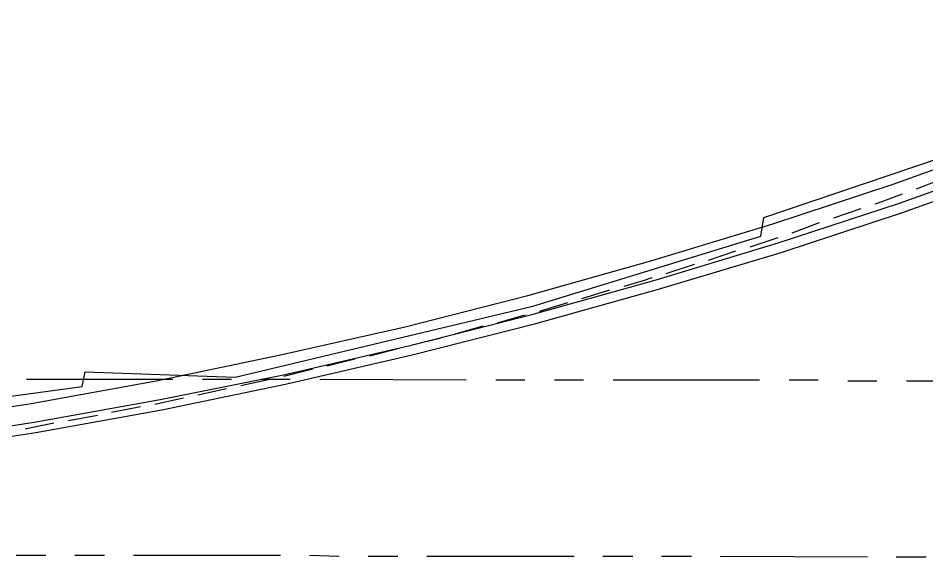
# Model space of a CAD drawing. Header units: feet. Extents: x -84 to 198, y -22 to 181.
# Drawn here: x 79.74 to 95.23, y 6.7 to 15.87 of the extents above; entities that cross this region are included whole.
import ezdxf

# ---------------------------------------------------------------- set-up
doc = ezdxf.new("R2010")
doc.units = ezdxf.units.FT
doc.layers.add('A-AREA-UNIDAD', color=30, linetype='CONTINUOUS')
doc.layers.add('A-LINEA', color=7, linetype='CONTINUOUS')

msp = doc.modelspace()

# ---------------------------------------------------------------- linework, layer by layer
at = {"layer": 'A-AREA-UNIDAD'}
msp.add_lwpolyline([(73.52, 8.6044), (80.832, 9.6), (80.88, 9.8489), (83.44, 9.76), (88.512, 10.9689), (92.4, 12.16), (92.448, 12.48), (96.72, 13.92), (100.8, 15.5556), (101.952, 15.68), (108.672, 18.9689), (114.32, 22.2756)], dxfattribs=at)
at = {"layer": 'A-LINEA'}
for p, q in [((95.0533, 12.9644), (95.52, 13.1511)), ((93.64, 12.4711), (94.1067, 12.6311)), ((92.9333, 12.2178), (93.4, 12.3911)), ((91.5067, 11.7511), (91.9733, 11.9111)), ((90.7867, 11.5244), (91.2667, 11.6844)), ((89.3467, 11.0978), (89.8267, 11.2444)), ((88.6267, 10.8844), (89.1067, 11.0311)), ((87.1867, 10.4978), (87.6667, 10.6311)), ((86.4533, 10.3111), (86.9467, 10.4311)), ((85.7333, 10.1244), (86.2133, 10.2444)), ((85, 9.9511), (85.48, 10.0711)), ((84.2667, 9.7778), (84.76, 9.8978)), ((79.88, 9.7244), (82.3733, 9.7244)), ((82.88, 9.7244), (83.3733, 9.7244)), ((83.5333, 9.6178), (84.0267, 9.7244)), ((83.88, 9.7244), (84.3733, 9.7244)), ((84.88, 9.7244), (87.3733, 9.7111)), ((87.88, 9.7111), (88.3733, 9.7111)), ((88.88, 9.7111), (89.3733, 9.7111)), ((89.88, 9.7111), (92.3733, 9.7111)), ((92.88, 9.7111), (93.3733, 9.7111)), ((93.88, 9.6978), (94.3733, 9.6978)), ((94.88, 9.6978), (97.3733, 9.6978)), ((82.8, 9.4578), (83.2933, 9.5644)), ((82.0667, 9.2978), (82.56, 9.4044)), ((81.3333, 9.1644), (81.8267, 9.2578)), ((80.6, 9.0178), (81.0933, 9.1111)), ((79.7067, 6.7244), (80.2133, 6.7244)), ((80.7067, 6.7244), (81.2133, 6.7244)), ((81.7067, 6.7244), (84.2133, 6.7244)), ((84.7067, 6.7244), (85.2133, 6.7111)), ((85.7067, 6.7111), (86.2133, 6.7111)), ((86.7067, 6.7111), (89.2133, 6.7111)), ((89.7067, 6.7111), (90.2133, 6.7111)), ((90.7067, 6.7111), (91.2133, 6.7111)), ((91.7067, 6.7111), (94.2133, 6.6978)), ((94.7067, 6.6978), (95.2133, 6.6978))]:
    msp.add_line(p, q, dxfattribs=at)
for points in [[(77.8133, 8.9778), (79.96, 9.3111), (82.0933, 9.6978), (84.2133, 10.1378), (86.3333, 10.6178), (88.4267, 11.1511), (90.52, 11.7378), (92.5867, 12.3644), (94.6533, 13.0444), (96.6933, 13.7778), (98.72, 14.5511), (100.72, 15.3644), (102.7067, 16.2444), (104.6667, 17.1511), (106.6133, 18.1244), (108.5333, 19.1244), (110.4267, 20.1778), (112.2933, 21.2844), (114.1467, 22.4178), (115.96, 23.6044), (117.7467, 24.8311), (119.5067, 26.0978), (121.2267, 27.4044)], [(77.8133, 8.9778), (79.96, 9.3111), (82.0933, 9.6978), (84.2133, 10.1378), (86.3333, 10.6178), (88.4267, 11.1511), (90.52, 11.7378), (92.5867, 12.3644), (94.6533, 13.0444), (96.6933, 13.7778), (98.72, 14.5511), (100.72, 15.3644), (102.7067, 16.2444), (104.6667, 17.1511), (106.6133, 18.1244), (108.5333, 19.1244), (110.4267, 20.1778), (112.2933, 21.2844), (114.1467, 22.4178), (115.96, 23.6044), (117.7467, 24.8311), (119.5067, 26.0978), (121.2267, 27.4044)], [(77.8133, 8.9778), (79.96, 9.3111), (82.0933, 9.6978), (84.2133, 10.1378), (86.3333, 10.6178), (88.4267, 11.1511), (90.52, 11.7378), (92.5867, 12.3644), (94.6533, 13.0444), (96.6933, 13.7778), (98.72, 14.5511), (100.72, 15.3644), (102.7067, 16.2444), (104.6667, 17.1511), (106.6133, 18.1244), (108.5333, 19.1244), (110.4267, 20.1778), (112.2933, 21.2844), (114.1467, 22.4178), (115.96, 23.6044), (117.7467, 24.8311), (119.5067, 26.0978), (121.2267, 27.4044)], [(77.8133, 8.9778), (79.96, 9.3111), (82.0933, 9.6978), (84.2133, 10.1378), (86.3333, 10.6178), (88.4267, 11.1511), (90.52, 11.7378), (92.5867, 12.3644), (94.6533, 13.0444), (96.6933, 13.7778), (98.72, 14.5511), (100.72, 15.3644), (102.7067, 16.2444), (104.6667, 17.1511), (106.6133, 18.1244), (108.5333, 19.1244), (110.4267, 20.1778), (112.2933, 21.2844), (114.1467, 22.4178), (115.96, 23.6044), (117.7467, 24.8311), (119.5067, 26.0978), (121.2267, 27.4044)], [(77.8133, 8.9778), (79.96, 9.3111), (82.0933, 9.6978), (84.2133, 10.1378), (86.3333, 10.6178), (88.4267, 11.1511), (90.52, 11.7378), (92.5867, 12.3644), (94.6533, 13.0444), (96.6933, 13.7778), (98.72, 14.5511), (100.72, 15.3644), (102.7067, 16.2444), (104.6667, 17.1511), (106.6133, 18.1244), (108.5333, 19.1244), (110.4267, 20.1778), (112.2933, 21.2844), (114.1467, 22.4178), (115.96, 23.6044), (117.7467, 24.8311), (119.5067, 26.0978), (121.2267, 27.4044)], [(77.8133, 8.9778), (79.96, 9.3111), (82.0933, 9.6978), (84.2133, 10.1378), (86.3333, 10.6178), (88.4267, 11.1511), (90.52, 11.7378), (92.5867, 12.3644), (94.6533, 13.0444), (96.6933, 13.7778), (98.72, 14.5511), (100.72, 15.3644), (102.7067, 16.2444), (104.6667, 17.1511), (106.6133, 18.1244), (108.5333, 19.1244), (110.4267, 20.1778), (112.2933, 21.2844), (114.1467, 22.4178), (115.96, 23.6044), (117.7467, 24.8311), (119.5067, 26.0978), (121.2267, 27.4044)], [(77.8667, 8.6578), (80.0133, 8.9911), (82.16, 9.3778), (84.2933, 9.8044), (86.4133, 10.2978), (88.52, 10.8311), (90.6133, 11.4178), (92.6933, 12.0444), (94.76, 12.7244), (96.8133, 13.4578), (98.84, 14.2444), (100.8533, 15.0578), (102.84, 15.9378), (104.8133, 16.8578), (106.76, 17.8178), (108.6933, 18.8311), (110.6, 19.8978), (112.4667, 20.9911), (114.32, 22.1378), (116.1467, 23.3244), (117.9333, 24.5511), (119.7067, 25.8311), (121.44, 27.1378)], [(77.8667, 8.6578), (80.0133, 8.9911), (82.16, 9.3778), (84.2933, 9.8044), (86.4133, 10.2978), (88.52, 10.8311), (90.6133, 11.4178), (92.6933, 12.0444), (94.76, 12.7244), (96.8133, 13.4578), (98.84, 14.2444), (100.8533, 15.0578), (102.84, 15.9378), (104.8133, 16.8578), (106.76, 17.8178), (108.6933, 18.8311), (110.6, 19.8978), (112.4667, 20.9911), (114.32, 22.1378), (116.1467, 23.3244), (117.9333, 24.5511), (119.7067, 25.8311), (121.44, 27.1378)], [(77.8667, 8.6578), (80.0133, 8.9911), (82.16, 9.3778), (84.2933, 9.8044), (86.4133, 10.2978), (88.52, 10.8311), (90.6133, 11.4178), (92.6933, 12.0444), (94.76, 12.7244), (96.8133, 13.4578), (98.84, 14.2444), (100.8533, 15.0578), (102.84, 15.9378), (104.8133, 16.8578), (106.76, 17.8178), (108.6933, 18.8311), (110.6, 19.8978), (112.4667, 20.9911), (114.32, 22.1378), (116.1467, 23.3244), (117.9333, 24.5511), (119.7067, 25.8311), (121.44, 27.1378)], [(77.8667, 8.6578), (80.0133, 8.9911), (82.16, 9.3778), (84.2933, 9.8044), (86.4133, 10.2978), (88.52, 10.8311), (90.6133, 11.4178), (92.6933, 12.0444), (94.76, 12.7244), (96.8133, 13.4578), (98.84, 14.2444), (100.8533, 15.0578), (102.84, 15.9378), (104.8133, 16.8578), (106.76, 17.8178), (108.6933, 18.8311), (110.6, 19.8978), (112.4667, 20.9911), (114.32, 22.1378), (116.1467, 23.3244), (117.9333, 24.5511), (119.7067, 25.8311), (121.44, 27.1378)], [(77.8667, 8.6578), (80.0133, 8.9911), (82.16, 9.3778), (84.2933, 9.8044), (86.4133, 10.2978), (88.52, 10.8311), (90.6133, 11.4178), (92.6933, 12.0444), (94.76, 12.7244), (96.8133, 13.4578), (98.84, 14.2444), (100.8533, 15.0578), (102.84, 15.9378), (104.8133, 16.8578), (106.76, 17.8178), (108.6933, 18.8311), (110.6, 19.8978), (112.4667, 20.9911), (114.32, 22.1378), (116.1467, 23.3244), (117.9333, 24.5511), (119.7067, 25.8311), (121.44, 27.1378)], [(77.8667, 8.6578), (80.0133, 8.9911), (82.16, 9.3778), (84.2933, 9.8044), (86.4133, 10.2978), (88.52, 10.8311), (90.6133, 11.4178), (92.6933, 12.0444), (94.76, 12.7244), (96.8133, 13.4578), (98.84, 14.2444), (100.8533, 15.0578), (102.84, 15.9378), (104.8133, 16.8578), (106.76, 17.8178), (108.6933, 18.8311), (110.6, 19.8978), (112.4667, 20.9911), (114.32, 22.1378), (116.1467, 23.3244), (117.9333, 24.5511), (119.7067, 25.8311), (121.44, 27.1378)], [(77.8933, 8.4844), (80.04, 8.8178), (82.1867, 9.2044), (84.32, 9.6444), (86.4533, 10.1378), (88.56, 10.6711), (90.6533, 11.2578), (92.7467, 11.8844), (94.8133, 12.5644), (96.8667, 13.2978), (98.9067, 14.0844), (100.92, 14.9111), (102.92, 15.7911), (104.8933, 16.7111), (106.84, 17.6711), (108.7733, 18.6844), (110.68, 19.7511), (112.56, 20.8444), (114.4133, 21.9911), (116.24, 23.1911), (118.0267, 24.4178), (119.8, 25.6978), (121.5333, 27.0044)], [(77.8933, 8.4844), (80.04, 8.8178), (82.1867, 9.2044), (84.32, 9.6444), (86.4533, 10.1378), (88.56, 10.6711), (90.6533, 11.2578), (92.7467, 11.8844), (94.8133, 12.5644), (96.8667, 13.2978), (98.9067, 14.0844), (100.92, 14.9111), (102.92, 15.7911), (104.8933, 16.7111), (106.84, 17.6711), (108.7733, 18.6844), (110.68, 19.7511), (112.56, 20.8444), (114.4133, 21.9911), (116.24, 23.1911), (118.0267, 24.4178), (119.8, 25.6978), (121.5333, 27.0044)], [(77.8933, 8.4844), (80.04, 8.8178), (82.1867, 9.2044), (84.32, 9.6444), (86.4533, 10.1378), (88.56, 10.6711), (90.6533, 11.2578), (92.7467, 11.8844), (94.8133, 12.5644), (96.8667, 13.2978), (98.9067, 14.0844), (100.92, 14.9111), (102.92, 15.7911), (104.8933, 16.7111), (106.84, 17.6711), (108.7733, 18.6844), (110.68, 19.7511), (112.56, 20.8444), (114.4133, 21.9911), (116.24, 23.1911), (118.0267, 24.4178), (119.8, 25.6978), (121.5333, 27.0044)], [(77.8933, 8.4844), (80.04, 8.8178), (82.1867, 9.2044), (84.32, 9.6444), (86.4533, 10.1378), (88.56, 10.6711), (90.6533, 11.2578), (92.7467, 11.8844), (94.8133, 12.5644), (96.8667, 13.2978), (98.9067, 14.0844), (100.92, 14.9111), (102.92, 15.7911), (104.8933, 16.7111), (106.84, 17.6711), (108.7733, 18.6844), (110.68, 19.7511), (112.56, 20.8444), (114.4133, 21.9911), (116.24, 23.1911), (118.0267, 24.4178), (119.8, 25.6978), (121.5333, 27.0044)], [(94.3467, 12.7111), (94.4933, 12.7644), (94.8133, 12.8844)], [(92.2133, 11.9778), (92.4533, 12.0578), (92.6933, 12.1378)], [(90.0667, 11.3111), (90.4, 11.4044), (90.5467, 11.4578)], [(87.9067, 10.6844), (88.32, 10.8044), (88.3867, 10.8178)], [(79.8667, 8.8844), (79.88, 8.8844), (80.3467, 8.9778)]]:
    msp.add_lwpolyline(points, dxfattribs=at)

doc.saveas('drawing.dxf')
